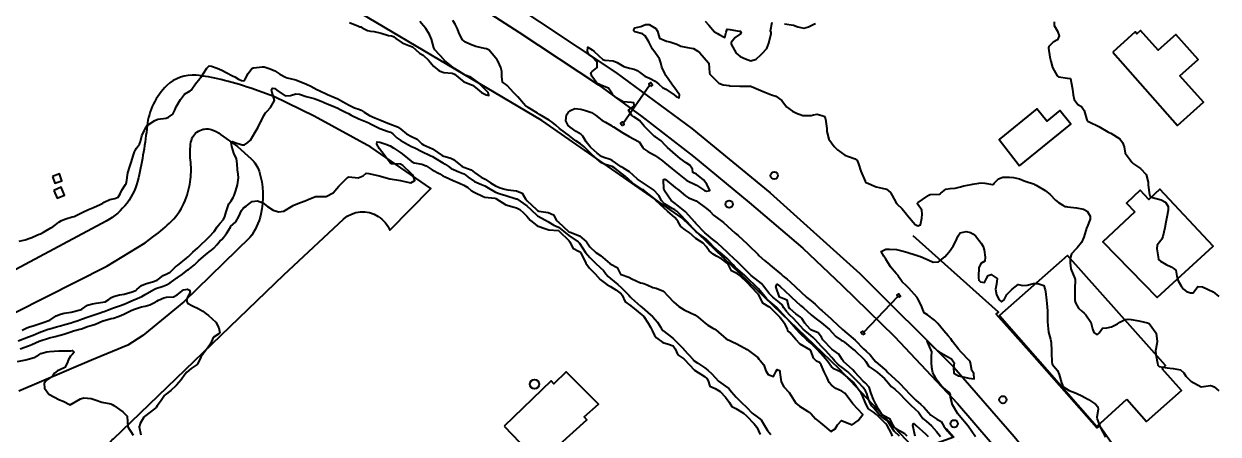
# Model space of a CAD drawing. Header units: metres. Extents: x 307586 to 320046, y 7427249 to 7434250.
# Drawn here: x 314086.2 to 314312.2, y 7432765.8 to 7432843.4 of the extents above; entities that cross this region are included whole.
import ezdxf
from ezdxf.enums import TextEntityAlignment as Align

# ---------------------------------------------------------------- set-up
doc = ezdxf.new("R2010")
doc.units = ezdxf.units.M
doc.header["$MEASUREMENT"] = 0
for name, color, linetype in [('Cotas', 45, 'Continuous'), ('Curvas de Nivel 1m', 11, 'Continuous'), ('Curvas de Nivel 5m', 15, 'Continuous'), ('Divisa', 42, 'FENCELINE2'), ('Edificações', 30, 'Continuous'), ('Linha Férrea', 20, 'Continuous'), ('Portico', 45, 'Continuous'), ('Postes', 20, 'Continuous'), ('Vias Primárias', 230, 'Continuous')]:
    doc.layers.add(name, color=color, linetype=linetype)
doc.styles.add('Style-STANDARD', font='STANDARD.shx')
doc.linetypes.add('FENCELINE2', pattern='A,0.25,-0.1,[132,ltypeshp.shx,S=0.1,R=0,X=-0.1,Y=0],-0.1,1', length=1.45)

msp = doc.modelspace()

# ---------------------------------------------------------------- linework, layer by layer
at = {"layer": 'Curvas de Nivel 1m', "flags": 128}
for points, elevation in [([(314085.29, 7432802.27), (314086.43, 7432802.55), (314087.3, 7432802.83), (314087.7, 7432803), (314088.66, 7432803.39), (314089.09, 7432803.59), (314089.31, 7432803.69), (314089.93, 7432803.99), (314091.32, 7432804.77), (314091.68, 7432804.98), (314092.17, 7432805.34), (314092.81, 7432805.86), (314093.34, 7432806.18), (314094.14, 7432806.52), (314095.35, 7432806.86), (314095.69, 7432806.96), (314096.48, 7432807.29), (314097.36, 7432807.74), (314098.39, 7432808.25), (314099.37, 7432808.66), (314100.64, 7432809.24), (314101.12, 7432809.49), (314101.38, 7432809.64), (314102.46, 7432810.15), (314103.39, 7432810.35), (314104.03, 7432810.57), (314104.43, 7432811.2), (314104.71, 7432811.9), (314105.42, 7432813), (314105.54, 7432813.19), (314105.59, 7432813.35), (314105.85, 7432815.18), (314106.24, 7432816.4), (314106.5, 7432817.17), (314106.95, 7432818.63), (314107.12, 7432819.17), (314107.23, 7432819.43), (314107.5, 7432819.86), (314108.05, 7432820.62), (314108.23, 7432821.15), (314108.51, 7432822.18), (314108.97, 7432823.15), (314109.16, 7432823.53), (314109.55, 7432824.16), (314110.99, 7432825.12), (314111.39, 7432825.29), (314111.57, 7432825.33), (314113.1, 7432825.56), (314113.57, 7432825.7), (314114.38, 7432826.28), (314114.75, 7432827.08), (314114.99, 7432827.68), (314115.61, 7432828.74), (314115.8, 7432829.07), (314116.6, 7432830.09), (314117.64, 7432830.72), (314117.82, 7432830.85), (314117.98, 7432831.04), (314118.68, 7432832.01), (314119.49, 7432833.02), (314119.58, 7432833.11), (314119.66, 7432833.2), (314120.82, 7432835), (314121.25, 7432835.43), (314121.69, 7432835.39), (314122.79, 7432834.98), (314123.68, 7432834.6), (314124.45, 7432834.19), (314125.67, 7432833.56), (314126.09, 7432833.37), (314126.82, 7432832.93), (314127.37, 7432832.64), (314127.66, 7432832.58), (314127.91, 7432832.67), (314128.07, 7432832.92), (314128.61, 7432833.97), (314129.35, 7432834.9), (314129.55, 7432835.04), (314129.69, 7432835.08), (314131.3, 7432835.27), (314131.69, 7432835.22), (314132.79, 7432834.86), (314133.68, 7432834.46), (314134.64, 7432833.87), (314135.67, 7432833.26), (314135.98, 7432833.14), (314137.66, 7432832.8), (314139.65, 7432831.94), (314140.48, 7432831.6), (314141.65, 7432830.97), (314142.05, 7432830.75), (314143.63, 7432830.01), (314144.83, 7432829.51), (314145.62, 7432829.17), (314146.46, 7432828.7), (314147.2, 7432828.28), (314147.61, 7432828.07), (314148.75, 7432827.52), (314149.6, 7432827.23), (314150.01, 7432827.07), (314150.57, 7432826.65), (314151.58, 7432826.05), (314152.59, 7432825.61), (314153.57, 7432825.23), (314155.09, 7432824.59), (314155.56, 7432824.43), (314156.9, 7432823.91), (314157.55, 7432823.44), (314158.59, 7432822.55), (314159.54, 7432822.07), (314160.59, 7432821.58), (314161.52, 7432820.7), (314161.8, 7432820.51), (314163.51, 7432819.73), (314165.33, 7432818.47), (314165.49, 7432818.39), (314166.99, 7432817.95), (314167.49, 7432817.69), (314169.15, 7432816.42), (314169.47, 7432816.28), (314170.82, 7432815.75), (314171.46, 7432815.29), (314172.75, 7432814.38), (314173.45, 7432813.98), (314174.48, 7432813.32), (314175.43, 7432812.71), (314176.34, 7432812.34), (314177.21, 7432812.12), (314177.42, 7432812.06), (314177.76, 7432811.98), (314179.42, 7432811.78), (314180.49, 7432811.36), (314181.1, 7432810.27), (314181.4, 7432809.9), (314183.17, 7432808.25), (314183.37, 7432808.09), (314183.66, 7432807.95), (314185.37, 7432807.69), (314186.4, 7432807.26), (314186.97, 7432806.21), (314187.16, 7432806.01), (314187.35, 7432805.88), (314189.2, 7432804.18), (314189.33, 7432804.06), (314189.56, 7432803.95), (314191.32, 7432803.3), (314192.63, 7432802.14), (314193.29, 7432801.18), (314194.41, 7432800.12), (314195.27, 7432799.54), (314197.09, 7432798.08), (314197.17, 7432798), (314197.25, 7432797.94), (314198.46, 7432797.28), (314199.11, 7432796.06), (314199.23, 7432795.97), (314200.69, 7432795.5), (314201.22, 7432795.16), (314202.84, 7432794.39), (314203.22, 7432794.36), (314203.49, 7432794.29), (314204.1, 7432794), (314205.21, 7432793.54), (314205.81, 7432793.37), (314207.2, 7432792.85), (314208.06, 7432791.95), (314209.17, 7432790.75), (314209.6, 7432790.37), (314210.14, 7432789.93), (314211.15, 7432789.27), (314212.34, 7432788.7), (314213.14, 7432788.32), (314213.77, 7432787.88), (314215.12, 7432786.75), (314215.64, 7432786.39), (314216.56, 7432785.85), (314216.92, 7432785.65), (314217.11, 7432785.52), (314219.09, 7432783.82), (314221.08, 7432782.89), (314223.06, 7432781.77), (314225.05, 7432780.25), (314225.28, 7432779.98), (314225.52, 7432779.74), (314226.22, 7432778.91), (314226.61, 7432777.73), (314227.01, 7432777.08), (314228.03, 7432776.69), (314228.52, 7432777.7), (314228.7, 7432778.03), (314229.02, 7432777.9), (314229.14, 7432777.81), (314229.22, 7432777.7), (314229.26, 7432777.46), (314229.48, 7432775.69), (314230.02, 7432774.72), (314230.97, 7432773.67), (314232.28, 7432771.66), (314232.94, 7432771.08), (314234.45, 7432770.11), (314234.93, 7432769.85), (314235.06, 7432769.76), (314235.17, 7432769.63), (314235.96, 7432768.66), (314236.91, 7432767.95), (314237.32, 7432767.6), (314238.88, 7432766.31), (314239.69, 7432766.76), (314240.13, 7432767.56), (314240.91, 7432768.35), (314242.9, 7432767.53), (314244.08, 7432768.35), (314244.92, 7432769.51), (314243.06, 7432771.53), (314242.95, 7432771.68), (314241.52, 7432773.54), (314240.98, 7432773.9), (314239.82, 7432774.41), (314238.99, 7432775.03), (314238.59, 7432775.58), (314238.18, 7432776.42), (314237.63, 7432777.59), (314237.04, 7432778.87), (314236.77, 7432779.33), (314236.2, 7432779.61), (314235.6, 7432780.17), (314235.07, 7432781.63), (314235.06, 7432781.65), (314235.01, 7432781.69), (314233.08, 7432782.83), (314232.27, 7432783.66), (314231.11, 7432785), (314230.77, 7432785.33), (314230.67, 7432785.68), (314230.26, 7432786.54), (314229.38, 7432787.7), (314229.27, 7432787.82), (314229.15, 7432787.96), (314227.43, 7432789.72), (314227.16, 7432789.89), (314225.99, 7432790.56), (314225.46, 7432791.75), (314225.19, 7432792.21), (314223.69, 7432793.77), (314223.22, 7432794.25), (314221.68, 7432795.79), (314221.24, 7432796.08), (314220.1, 7432796.67), (314219.49, 7432797.82), (314219.26, 7432798.14), (314218.17, 7432798.93), (314217.28, 7432799.46), (314216.62, 7432799.85), (314215.89, 7432800.46), (314215.3, 7432801.25), (314214.7, 7432801.88), (314213.32, 7432802.8), (314212.06, 7432803.9), (314211.34, 7432804.45), (314210.47, 7432805.05), (314210.01, 7432805.93), (314209.76, 7432806.33), (314209.36, 7432806.73), (314208.01, 7432807.95), (314207.38, 7432808.47), (314205.78, 7432809.98), (314205.61, 7432810.2), (314205.41, 7432810.43), (314203.61, 7432811.82), (314203.42, 7432811.96), (314203.34, 7432812.01), (314201.44, 7432813.23), (314200.53, 7432814.04), (314199.97, 7432814.57), (314199.46, 7432814.96), (314198.02, 7432816.07), (314197.48, 7432816.39), (314196.17, 7432816.79), (314195.48, 7432817.11), (314194.28, 7432818.12), (314193.5, 7432818.86), (314192.19, 7432820.14), (314191.53, 7432820.69), (314190.61, 7432821.24), (314189.54, 7432822.08), (314189.43, 7432822.18), (314187.56, 7432823.58), (314186.84, 7432824.21), (314186.17, 7432824.81), (314185.58, 7432825.18), (314183.74, 7432826.25), (314183.59, 7432826.34), (314183.36, 7432826.49), (314181.61, 7432827.54), (314181.17, 7432827.83), (314180.72, 7432828.28), (314179.63, 7432829.55), (314178.93, 7432830.31), (314177.66, 7432831.7), (314177.3, 7432831.96), (314176.76, 7432832.33), (314176.61, 7432833.4), (314176.6, 7432834.34), (314176.45, 7432835.09), (314175.89, 7432836.35), (314175.82, 7432836.46), (314175.72, 7432836.59), (314174.21, 7432838.37), (314173.74, 7432838.65), (314173.37, 7432838.74), (314171.74, 7432839.08), (314170.71, 7432839.45), (314169.76, 7432839.92), (314169.14, 7432840.43), (314168.5, 7432841.71), (314168.22, 7432842.44), (314167.79, 7432843.31), (314167.34, 7432843.99)], 727), ([(314147.79, 7432843.62), (314149.49, 7432842.96), (314149.78, 7432842.84), (314149.92, 7432842.8), (314150.19, 7432842.65), (314151.23, 7432842.09), (314151.78, 7432842.01), (314152.45, 7432841.95), (314153.77, 7432841.59), (314155.19, 7432841.17), (314155.77, 7432841.08), (314156.14, 7432840.96), (314156.57, 7432840.58), (314157.75, 7432839.76), (314159.01, 7432839.28), (314159.74, 7432839.01), (314160.27, 7432838.53), (314161.03, 7432837.83), (314161.72, 7432837.42), (314162.75, 7432836.5), (314163.7, 7432835.36), (314164.78, 7432834.48), (314165.68, 7432834.19), (314167.25, 7432834.02), (314167.68, 7432833.86), (314169.41, 7432832.42), (314169.66, 7432832.32), (314171.06, 7432831.8), (314171.65, 7432831.35), (314172.76, 7432830.38), (314173.64, 7432829.92), (314174.17, 7432829.83), (314174.04, 7432830.37), (314173.65, 7432830.8), (314172, 7432832.39), (314171.67, 7432832.68), (314170.77, 7432833.31), (314169.68, 7432833.66), (314168.48, 7432834.43), (314167.69, 7432834.96), (314165.78, 7432836.47), (314165.75, 7432836.5), (314165.71, 7432836.54), (314163.93, 7432838.49), (314163.74, 7432838.83), (314163.31, 7432840.49), (314162.94, 7432841.33), (314162.23, 7432842.51), (314161.79, 7432843.02), (314161.12, 7432843.84)], 726), ([(314250.54, 7432765.43), (314250.31, 7432766.01), (314249.52, 7432767.45), (314249.26, 7432767.81), (314248.91, 7432768.12), (314247.5, 7432769.47), (314246.93, 7432769.95), (314245.99, 7432770.55), (314245.49, 7432771.5), (314244.96, 7432772.91), (314244.61, 7432773.51), (314243.76, 7432774.75), (314243.17, 7432775.53), (314243, 7432775.71), (314241.73, 7432776.82), (314241.02, 7432777.39), (314240.69, 7432777.56), (314239.55, 7432778.09), (314239.03, 7432778.53), (314238.24, 7432779.59), (314237.06, 7432780.98), (314236.75, 7432781.3), (314236.47, 7432781.61), (314235.08, 7432782.98), (314234.35, 7432783.64), (314233.1, 7432784.82), (314232.31, 7432785.66), (314231.13, 7432787.02), (314230.55, 7432787.68), (314229.88, 7432788.42), (314229.16, 7432789.19), (314228.66, 7432789.71), (314227.18, 7432790.99), (314226.79, 7432791.34), (314226.49, 7432791.73), (314225.21, 7432793.26), (314224.71, 7432793.76), (314223.23, 7432795.18), (314222.62, 7432795.78), (314221.24, 7432796.97), (314220.79, 7432797.34), (314220.39, 7432797.8), (314219.27, 7432798.99), (314218.31, 7432799.83), (314217.29, 7432800.67), (314216.66, 7432801.22), (314216.11, 7432801.86), (314215.31, 7432802.63), (314213.59, 7432803.89), (314213.34, 7432804.11), (314211.7, 7432805.91), (314211.36, 7432806.28), (314210.55, 7432807.1), (314209.72, 7432807.93), (314209.38, 7432808.2), (314208.87, 7432808.45), (314207.39, 7432809.31), (314206.82, 7432809.97), (314206.34, 7432810.9), (314205.42, 7432811.92), (314205.32, 7432811.99), (314203.44, 7432813.23), (314202.32, 7432814.02), (314201.46, 7432814.79), (314200.79, 7432815.37), (314199.68, 7432816.06), (314199.56, 7432816.14), (314199.47, 7432816.18), (314199.19, 7432816.35), (314197.49, 7432817.51), (314197.1, 7432817.69), (314195.91, 7432818.1), (314195.5, 7432818.32), (314194.69, 7432818.93), (314193.52, 7432819.95), (314193.34, 7432820.13), (314192.61, 7432821.06), (314191.96, 7432822.15), (314191.55, 7432822.53), (314190.7, 7432823.02), (314189.57, 7432823.82), (314189.2, 7432824.18), (314188.71, 7432825.06), (314188.88, 7432826.19), (314189.18, 7432826.6), (314189.6, 7432826.98), (314190.42, 7432827.36), (314191.6, 7432827.25), (314192.44, 7432826.99), (314193.6, 7432826.59), (314194.37, 7432826.12), (314195.58, 7432825.15), (314196.24, 7432824.76), (314197.42, 7432824.08), (314197.57, 7432823.99), (314197.76, 7432823.88), (314199.55, 7432822.79), (314200.7, 7432822.05), (314201.54, 7432821.66), (314202.59, 7432821.08), (314203.28, 7432820.01), (314203.52, 7432819.74), (314204.26, 7432819.25), (314205.5, 7432818.52), (314206.31, 7432817.98), (314207.01, 7432817.49), (314207.48, 7432817.12), (314208.86, 7432815.95), (314209.47, 7432815.45), (314211.37, 7432813.92), (314211.45, 7432813.85), (314211.61, 7432813.76), (314213.44, 7432812.89), (314214.99, 7432811.87), (314215.42, 7432811.72), (314216, 7432811.86), (314215.44, 7432813.03), (314214.78, 7432813.88), (314213.46, 7432814.95), (314212.8, 7432815.24), (314212.7, 7432815.9), (314212.21, 7432816.63), (314211.48, 7432817.11), (314210.38, 7432817.93), (314209.5, 7432818.66), (314207.95, 7432819.96), (314207.53, 7432820.43), (314206.81, 7432821.25), (314205.71, 7432821.99), (314205.54, 7432822.1), (314203.57, 7432824.01), (314202.66, 7432825.1), (314201.59, 7432825.8), (314201.25, 7432826.04), (314200.62, 7432827.03), (314201.61, 7432827.82), (314201.69, 7432828.04), (314201.62, 7432828.43), (314201.17, 7432828.5), (314199.62, 7432828.6), (314198.36, 7432829.34), (314197.64, 7432829.98), (314197.57, 7432830.08), (314196.79, 7432831.23), (314195.66, 7432831.66), (314194.64, 7432832.12), (314193.68, 7432833.46), (314193.49, 7432834.13), (314193.7, 7432834.38), (314194.68, 7432835.15), (314194.69, 7432836.12), (314193.72, 7432837.15), (314193.13, 7432837.54), (314192.85, 7432838.14), (314192.89, 7432838.99), (314193.74, 7432838.45), (314194.12, 7432838.13), (314195.72, 7432836.62), (314196.09, 7432836.48), (314197.72, 7432836.38), (314198.45, 7432836.07), (314199.71, 7432835.3), (314200.76, 7432834.99), (314201.7, 7432834.79), (314202.25, 7432834.58), (314202.96, 7432834.02), (314203.69, 7432833.51), (314204.59, 7432833.09), (314205.67, 7432832.54), (314206.32, 7432831.98), (314207.03, 7432831.35), (314207.65, 7432831), (314209.23, 7432829.94), (314209.64, 7432829.63), (314210.17, 7432829.4), (314210.28, 7432829.93), (314209.65, 7432830.75), (314208.78, 7432831.95), (314207.69, 7432833.62), (314207.47, 7432833.96), (314206.9, 7432835.16), (314206.69, 7432835.98), (314206.47, 7432836.73), (314205.73, 7432837.85), (314205.61, 7432837.99), (314205.13, 7432838.6), (314204.46, 7432840), (314203.77, 7432841.11), (314203.24, 7432841.48), (314201.78, 7432841.86), (314201.61, 7432842.04), (314201.59, 7432842.24), (314201.79, 7432842.62), (314202.96, 7432842.85), (314203.8, 7432843.27), (314204.54, 7432843.26), (314205.79, 7432842.48), (314206.09, 7432841.99), (314206.46, 7432840.67), (314207.76, 7432840.07), (314208.42, 7432839.95), (314209.76, 7432839.51), (314210.52, 7432839.17), (314211.75, 7432838.87), (314212.92, 7432838.73), (314213.74, 7432838.21), (314214.09, 7432837.89), (314215.71, 7432836.03), (314215.78, 7432835.94), (314215.82, 7432835.87), (314215.92, 7432834.09), (314216.01, 7432833.87), (314217.67, 7432832.17), (314218.52, 7432831.83), (314219.66, 7432831.7), (314219.8, 7432831.68), (314221.66, 7432831.56), (314223.51, 7432831.62), (314223.66, 7432831.62), (314223.89, 7432831.53), (314225.65, 7432830.76), (314226.38, 7432830.47), (314227.65, 7432829.98), (314228.45, 7432829.71), (314229.63, 7432828.85), (314230.48, 7432827.69), (314231.6, 7432826.88), (314232.41, 7432826.48), (314233.6, 7432826.02), (314235.18, 7432826.05), (314235.6, 7432826.17), (314236.27, 7432826.29), (314237.6, 7432825.89), (314237.79, 7432825.6), (314237.85, 7432825.34), (314238.1, 7432823.59), (314238.14, 7432823.01), (314238.48, 7432821.59), (314239.53, 7432820.18), (314240.17, 7432819.57), (314241.51, 7432818.55), (314242.22, 7432818.26), (314243.51, 7432817.83), (314243.86, 7432817.53), (314244.11, 7432816.91), (314244.59, 7432815.52), (314245.36, 7432813.6), (314245.41, 7432813.51), (314245.45, 7432813.46), (314245.56, 7432813.4), (314247.44, 7432812.57), (314248.58, 7432812.32), (314249.43, 7432812.1), (314250.15, 7432811.45), (314251.2, 7432809.65), (314251.31, 7432809.44), (314251.4, 7432809.34), (314252.39, 7432808.42), (314253.2, 7432807.41), (314253.38, 7432807.16), (314254.84, 7432805.4), (314255.35, 7432805.2), (314255.83, 7432805.38), (314256.13, 7432806.62), (314256.19, 7432807.38), (314256.13, 7432808.12), (314255.4, 7432809.16), (314255.29, 7432809.39), (314255.3, 7432809.49), (314255.4, 7432809.6), (314256.21, 7432810.18), (314257.42, 7432811), (314257.7, 7432811.08), (314259.42, 7432811.14), (314259.56, 7432811.2), (314259.7, 7432811.34), (314260.65, 7432812.11), (314261.44, 7432812.24), (314262.41, 7432812.33), (314263.44, 7432812.57), (314264.02, 7432812.71), (314265.45, 7432813), (314265.68, 7432813.03), (314266.91, 7432813.25), (314267.45, 7432813.29), (314268.04, 7432813.23), (314269.45, 7432812.99), (314269.64, 7432813.03), (314269.8, 7432813.22), (314270.59, 7432814.08), (314271.46, 7432814.38), (314272.68, 7432814.4), (314273.46, 7432814.32), (314274.58, 7432814.04), (314275.46, 7432813.71), (314275.87, 7432813.56), (314277.21, 7432813.12), (314277.45, 7432813.01), (314277.72, 7432812.85), (314279.43, 7432811.87), (314280.38, 7432811.09), (314281.41, 7432810.06), (314281.94, 7432809.6), (314282.76, 7432809.06), (314283.2, 7432808.85), (314283.4, 7432808.81), (314283.66, 7432808.79), (314285.4, 7432808.57), (314286.71, 7432808.33), (314287.39, 7432807.93), (314287.97, 7432806.99), (314287.96, 7432806.41), (314287.39, 7432805), (314287.38, 7432804.97), (314287.35, 7432804.91), (314286.78, 7432803.01), (314286.3, 7432802.03), (314285.51, 7432801.03), (314285.3, 7432800.84), (314284.42, 7432799.91), (314284.16, 7432799.04), (314284.16, 7432798.16), (314284.29, 7432797.04), (314285.05, 7432795.22), (314285.11, 7432795.03), (314285.07, 7432793.18), (314285.06, 7432793.03), (314285.03, 7432791.18), (314285.05, 7432791.03), (314285.18, 7432790.61), (314285.75, 7432789.6), (314286.36, 7432789.01), (314286.83, 7432788.67), (314287.16, 7432788.36), (314288.06, 7432786.99), (314288.4, 7432785.71), (314288.65, 7432784.98), (314289.11, 7432784.7), (314289.38, 7432784.71), (314289.63, 7432784.97), (314290.28, 7432785.81), (314291.13, 7432785.89), (314292.01, 7432786.07), (314293.14, 7432786.66), (314293.31, 7432786.75), (314293.56, 7432786.93), (314294.6, 7432787.47), (314295.15, 7432787.54), (314295.71, 7432787.46), (314297.15, 7432787.22), (314298.79, 7432786.86), (314299.14, 7432786.71), (314300.42, 7432784.85), (314300.64, 7432783.31), (314300.58, 7432782.85), (314300.35, 7432781.57), (314300.36, 7432780.85), (314300.7, 7432779.19), (314300.79, 7432778.84), (314301.04, 7432778.56), (314302.55, 7432778.32), (314303.04, 7432778.26), (314303.67, 7432778.17), (314305.03, 7432777.93), (314305.65, 7432777.41), (314306.08, 7432776.77), (314307.01, 7432775.79), (314308.99, 7432774.74), (314310.72, 7432775), (314311, 7432774.91), (314311.43, 7432774.71), (314312.28, 7432774)], 728), ([(314215.12, 7432843.88), (314215.8, 7432843.14), (314216.9, 7432841.85), (314217.47, 7432841.53), (314217.78, 7432841.35), (314218.83, 7432840.77), (314219.11, 7432841.83), (314219.28, 7432842.34), (314219.79, 7432842.29), (314221.57, 7432842.02), (314221.79, 7432841.97), (314221.94, 7432841.8), (314221.78, 7432841.47), (314220.77, 7432840.81), (314220, 7432839.82), (314220.04, 7432839.54), (314220.95, 7432837.81), (314221.73, 7432837.23), (314222.72, 7432836.78), (314223.72, 7432836.39), (314224.77, 7432836.71), (314225.73, 7432837.58), (314225.92, 7432837.75), (314226.76, 7432838.72), (314227.16, 7432839.73), (314227.58, 7432841.52), (314227.57, 7432841.72), (314227.46, 7432842.06), (314227.81, 7432843.72)], 727), ([(314230.11, 7432843.39), (314231.8, 7432843.11), (314232.63, 7432842.84), (314233.8, 7432842.57), (314234.66, 7432842.78), (314235.81, 7432843.35), (314235.99, 7432843.44)], 727), ([(314281.13, 7432843.78), (314281.12, 7432843.09), (314281.8, 7432841.97), (314282.07, 7432841.08), (314281.78, 7432840.38), (314280.97, 7432839.89), (314280.11, 7432839.1), (314280.06, 7432838.8), (314280.33, 7432837.09), (314280.51, 7432836.31), (314280.83, 7432835.09), (314281.7, 7432833.52), (314281.97, 7432833.35), (314283.69, 7432833.13), (314284.22, 7432833.04), (314284.36, 7432832.36), (314284.64, 7432831.04), (314284.76, 7432829.93), (314284.95, 7432829.04), (314285.63, 7432828.12), (314286.33, 7432827.72), (314286.8, 7432827.01), (314287.35, 7432825.25), (314287.46, 7432825), (314287.51, 7432824.92), (314287.59, 7432824.88), (314287.77, 7432824.82), (314289.58, 7432823.95), (314291.32, 7432822.96), (314291.57, 7432822.82), (314291.84, 7432822.69), (314293.55, 7432821.65), (314294.07, 7432820.92), (314294.37, 7432820.09), (314294.56, 7432818.92), (314295.51, 7432817.63), (314295.82, 7432817.22), (314296.17, 7432816.9), (314297.49, 7432816.02), (314298.53, 7432814.87), (314298.9, 7432813.43), (314298.93, 7432812.87), (314299.21, 7432811.07), (314299.28, 7432810.86), (314299.42, 7432810.69), (314299.76, 7432810.52), (314301.42, 7432810.07), (314302.24, 7432809.66), (314302.73, 7432808.82), (314302.73, 7432808.15), (314302.47, 7432806.82), (314302.29, 7432805.9), (314302.08, 7432804.83), (314301.69, 7432803.19), (314301.58, 7432802.84), (314301.51, 7432802.66), (314301.33, 7432802.4), (314300.66, 7432801.5), (314300.57, 7432800.85), (314300.8, 7432799.33), (314300.91, 7432798.84), (314301.28, 7432798.48), (314302.34, 7432797.89), (314303.27, 7432797.4), (314303.65, 7432797.19), (314304.14, 7432796.8), (314304.36, 7432795.68), (314304.59, 7432794.8), (314305.22, 7432793.7), (314305.64, 7432793.21), (314306.16, 7432792.78), (314306.94, 7432792.49), (314307.21, 7432792.48), (314307.46, 7432792.5), (314307.66, 7432792.76), (314308.3, 7432793.68), (314309.22, 7432793.64), (314311.21, 7432792.72), (314312.3, 7432791.8)], 727), ([(314085.86, 7432785.42), (314086.65, 7432785.85), (314087.09, 7432786.02), (314088.12, 7432786.36), (314089.1, 7432786.66), (314089.65, 7432786.83), (314091.11, 7432787.35), (314092.31, 7432788.15), (314093.12, 7432788.47), (314093.81, 7432788.64), (314095.13, 7432788.88), (314096.82, 7432789.28), (314097.04, 7432789.37), (314097.14, 7432789.45), (314098.24, 7432790.18), (314099.15, 7432790.44), (314099.85, 7432790.55), (314101.16, 7432790.73), (314101.56, 7432790.83), (314102.29, 7432791.22), (314102.76, 7432791.62), (314103.17, 7432791.82), (314104.27, 7432792.1), (314105.17, 7432792.25), (314106.7, 7432792.69), (314107.18, 7432792.89), (314107.36, 7432792.98), (314107.59, 7432793.16), (314108.42, 7432793.92), (314109.19, 7432794.19), (314110.73, 7432794.64), (314111.2, 7432794.84), (314111.39, 7432794.92), (314111.68, 7432795.11), (314112.53, 7432795.78), (314113.22, 7432796.08), (314113.87, 7432796.43), (314114.57, 7432797.08), (314114.88, 7432797.43), (314115.24, 7432797.69), (314116.97, 7432799.04), (314117.11, 7432799.18), (314117.26, 7432799.33), (314118.13, 7432800.17), (314119.09, 7432801.02), (314119.19, 7432801.11), (314119.28, 7432801.2), (314121.11, 7432802.99), (314121.3, 7432803.19), (314122.17, 7432804.13), (314122.77, 7432804.98), (314123, 7432805.3), (314123.33, 7432805.66), (314123.94, 7432806.37), (314124.22, 7432806.96), (314124.5, 7432807.82), (314124.85, 7432808.96), (314124.99, 7432809.34), (314125.39, 7432809.9), (314125.82, 7432810.52), (314126.01, 7432810.94), (314126.3, 7432811.83), (314126.59, 7432812.93), (314126.78, 7432814.27), (314126.74, 7432814.93), (314126.59, 7432815.79), (314126.53, 7432816.93), (314126.42, 7432817.87), (314125.95, 7432818.94), (314125.51, 7432820.15), (314125.39, 7432820.95), (314125.43, 7432821.05), (314125.52, 7432821.09), (314125.68, 7432821.1), (314126.14, 7432820.94), (314127.52, 7432820.52), (314127.91, 7432820.52), (314128.6, 7432820.91), (314129.06, 7432821.38), (314129.53, 7432822.11), (314129.97, 7432822.89), (314130.5, 7432823.84), (314131.05, 7432824.88), (314131.2, 7432825.24), (314131.58, 7432826.04), (314131.91, 7432826.55), (314132.21, 7432826.86), (314132.88, 7432827.57), (314133.61, 7432828.85), (314133.04, 7432830.86), (314133.26, 7432831.24), (314133.65, 7432831.14), (314134.03, 7432830.85), (314135.63, 7432829.74), (314136.64, 7432829.8), (314137.63, 7432830.16), (314138.35, 7432830.08), (314139.63, 7432829.66), (314141.12, 7432829.25), (314141.62, 7432829.09), (314142.42, 7432828.74), (314143.61, 7432828.25), (314144.38, 7432827.95), (314145.6, 7432827.41), (314146.07, 7432827.18), (314147.04, 7432826.69), (314147.59, 7432826.4), (314148.15, 7432826.11), (314149.57, 7432825.42), (314151.44, 7432824.63), (314151.53, 7432824.6), (314151.56, 7432824.58), (314151.64, 7432824.55), (314153.55, 7432823.59), (314155.13, 7432823.01), (314155.55, 7432822.89), (314155.75, 7432822.79), (314155.98, 7432822.58), (314156.78, 7432821.81), (314157.53, 7432821.31), (314158.87, 7432820.55), (314159.52, 7432820.21), (314160.14, 7432819.91), (314161.5, 7432819.24), (314163.07, 7432818.49), (314163.49, 7432818.28), (314164, 7432817.97), (314165.48, 7432817.08), (314165.88, 7432816.87), (314166.46, 7432816.46), (314167.02, 7432816), (314167.47, 7432815.8), (314168.47, 7432815.42), (314169.46, 7432815), (314169.83, 7432814.79), (314170.27, 7432814.41), (314171.44, 7432813.58), (314172.81, 7432813), (314173.43, 7432812.74), (314174.02, 7432812.36), (314175.41, 7432811.55), (314176.3, 7432811.22), (314177.41, 7432810.89), (314179.35, 7432810.3), (314179.4, 7432810.28), (314179.44, 7432810.26), (314181.38, 7432808.95), (314182.13, 7432808.26), (314183.36, 7432807.07), (314184.88, 7432806.23), (314185.35, 7432805.98), (314186.46, 7432805.33), (314187.34, 7432804.92), (314188.33, 7432804.19), (314189.32, 7432803.34), (314191.06, 7432802.15), (314191.2, 7432802.05), (314191.3, 7432801.92), (314192.49, 7432800.14), (314193.27, 7432799.16), (314194.33, 7432798.12), (314195.24, 7432797.32), (314195.87, 7432796.73), (314196.32, 7432796.09), (314196.73, 7432795.59), (314197.22, 7432795.2), (314198.61, 7432794.07), (314199.21, 7432793.54), (314200.69, 7432792.04), (314200.92, 7432791.77), (314201.18, 7432791.51), (314202.85, 7432790.01), (314203.16, 7432789.73), (314204.78, 7432788.35), (314205.13, 7432788.06), (314205.21, 7432787.99), (314206.1, 7432786.96), (314206.7, 7432785.97), (314206.85, 7432785.7), (314207.11, 7432785.41), (314208.97, 7432783.94), (314209.09, 7432783.83), (314210.98, 7432781.91), (314211.02, 7432781.87), (314211.06, 7432781.81), (314212.81, 7432779.89), (314213.04, 7432779.67), (314213.7, 7432779.22), (314215.02, 7432778.34), (314215.62, 7432777.86), (314216.34, 7432777.18), (314217, 7432776.49), (314217.66, 7432775.83), (314218.98, 7432774.85), (314219.58, 7432774.41), (314220.08, 7432773.8), (314220.96, 7432772.79), (314222, 7432771.78), (314222.93, 7432770.87), (314224.01, 7432769.76), (314224.92, 7432769.04), (314225.68, 7432768.5), (314226.16, 7432767.73), (314226.88, 7432766.5), (314227.53, 7432765.71)], 728), ([(314085.11, 7432783.43), (314087.07, 7432784.19), (314087.93, 7432784.53), (314089.08, 7432784.99), (314090.08, 7432785.37), (314090.81, 7432785.64), (314091.09, 7432785.73), (314092.37, 7432786.06), (314093.1, 7432786.27), (314093.92, 7432786.5), (314095.11, 7432786.83), (314095.47, 7432786.94), (314096.46, 7432787.29), (314097.12, 7432787.53), (314098.38, 7432788), (314099.12, 7432788.25), (314100.62, 7432788.73), (314101.13, 7432788.89), (314101.39, 7432788.97), (314102.03, 7432789.22), (314102.82, 7432789.53), (314103.14, 7432789.65), (314104.3, 7432790.05), (314105.15, 7432790.34), (314105.75, 7432790.59), (314106.99, 7432791.16), (314107.16, 7432791.24), (314108.49, 7432791.82), (314109.17, 7432792.19), (314110.76, 7432793.12), (314111.18, 7432793.3), (314112.53, 7432793.76), (314113.19, 7432794.02), (314113.89, 7432794.39), (314114.81, 7432795.07), (314115.03, 7432795.25), (314115.21, 7432795.37), (314116.21, 7432796.06), (314117.23, 7432796.83), (314117.35, 7432796.92), (314117.51, 7432797.04), (314118.46, 7432797.81), (314119.25, 7432798.57), (314119.74, 7432799.01), (314120.57, 7432799.69), (314121.27, 7432800.25), (314121.7, 7432800.56), (314122.13, 7432800.98), (314122.68, 7432801.59), (314123.3, 7432802.25), (314123.65, 7432802.62), (314123.94, 7432802.96), (314124.53, 7432803.74), (314125.26, 7432804.95), (314125.28, 7432804.99), (314125.32, 7432805.05), (314126.31, 7432805.96), (314126.86, 7432806.93), (314127.36, 7432808.09), (314127.72, 7432808.57), (314128.23, 7432808.91), (314128.88, 7432809.4), (314129.39, 7432809.77), (314130.39, 7432809.89), (314131.38, 7432809.53), (314132.32, 7432808.86), (314133.37, 7432808.13), (314134.4, 7432807.8), (314135.36, 7432807.97), (314136.81, 7432808.81), (314137.14, 7432809.04), (314137.38, 7432809.16), (314138.56, 7432809.61), (314139.39, 7432809.92), (314140.01, 7432810.15), (314141.4, 7432810.75), (314143.4, 7432810.73), (314144.72, 7432811.4), (314145.42, 7432812.21), (314145.78, 7432812.7), (314147.44, 7432814.33), (314147.7, 7432814.42), (314149.44, 7432814.27), (314150.38, 7432814.65), (314150.98, 7432815.11), (314151.45, 7432815.1), (314153.44, 7432814.61), (314155.44, 7432814.07), (314156.72, 7432813.85), (314157.43, 7432813.72), (314158.52, 7432813.47), (314159.43, 7432813.34), (314160.19, 7432813.78), (314159.93, 7432814.53), (314159.73, 7432814.81), (314159.46, 7432815.05), (314157.88, 7432816.56), (314157.48, 7432816.82), (314155.82, 7432816.93), (314155.48, 7432817.12), (314154.34, 7432818.6), (314153.51, 7432819.74), (314152.97, 7432820.62), (314153.07, 7432821.08), (314153.53, 7432820.98), (314154.68, 7432820.6), (314155.52, 7432820.32), (314156.21, 7432819.88), (314157.5, 7432818.96), (314158.07, 7432818.55), (314159.48, 7432817.38), (314160.05, 7432817.1), (314161.48, 7432816.81), (314162.32, 7432816.5), (314163.47, 7432815.79), (314164.92, 7432815.01), (314165.45, 7432814.66), (314165.58, 7432814.59), (314165.91, 7432814.46), (314167.44, 7432813.73), (314168.6, 7432813.27), (314169.43, 7432812.88), (314170.17, 7432812.41), (314170.85, 7432811.83), (314171.41, 7432811.52), (314173.08, 7432810.7), (314173.41, 7432810.6), (314175.33, 7432810.43), (314175.4, 7432810.4), (314175.44, 7432810.38), (314175.51, 7432810.35), (314177.39, 7432809.13), (314178.98, 7432808.7), (314179.38, 7432808.6), (314180.03, 7432808.29), (314180.72, 7432807.63), (314181.36, 7432807), (314182.01, 7432806.26), (314183.34, 7432805.17), (314184.93, 7432804.64), (314185.34, 7432804.49), (314185.55, 7432804.44), (314187.33, 7432804.28), (314187.48, 7432804.2), (314189.31, 7432802.43), (314189.49, 7432802.18), (314190.09, 7432800.96), (314191.28, 7432800.33), (314191.49, 7432800.15), (314191.85, 7432799.56), (314192.54, 7432798.14), (314193.24, 7432797.2), (314194.26, 7432796.12), (314195.22, 7432795.06), (314195.73, 7432794.62), (314196.53, 7432794.09), (314197.21, 7432793.69), (314198.2, 7432793.07), (314199.19, 7432792.34), (314199.38, 7432792.06), (314199.95, 7432790.83), (314201.02, 7432790.03), (314201.16, 7432789.97), (314201.38, 7432789.8), (314203.14, 7432788.37), (314203.5, 7432788.01), (314204.33, 7432786.79), (314204.76, 7432785.99), (314205.11, 7432785.29), (314205.55, 7432784.44), (314205.89, 7432783.98), (314207.08, 7432783.1), (314208.19, 7432782.83), (314209.07, 7432782.46), (314209.46, 7432781.93), (314209.91, 7432780.78), (314211.04, 7432780.01), (314211.19, 7432779.91), (314213.01, 7432777.96), (314213.09, 7432777.89), (314215, 7432776.66), (314215.44, 7432776.3), (314215.66, 7432775.86), (314215.98, 7432774.85), (314216.98, 7432774.41), (314217.95, 7432773.83), (314218.96, 7432772.77), (314219.64, 7432771.81), (314220.17, 7432771.04), (314220.93, 7432770.64), (314222.34, 7432769.78), (314222.92, 7432769.25), (314224.35, 7432767.76), (314224.89, 7432767.08), (314225.5, 7432765.74)], 729), ([(314251.9, 7432765.42), (314250.89, 7432766.34), (314250.18, 7432767.44), (314249.69, 7432768.22), (314248.92, 7432768.74), (314248.06, 7432769.47), (314246.94, 7432770.75), (314246.57, 7432771.12), (314246.37, 7432771.49), (314246.04, 7432772.41), (314245.67, 7432773.5), (314245.47, 7432774), (314244.98, 7432774.58), (314244.09, 7432775.52), (314243.01, 7432776.67), (314242.1, 7432777.54), (314241.03, 7432778.41), (314240.36, 7432778.88), (314239.67, 7432779.57), (314239.39, 7432779.92), (314239.05, 7432780.28), (314237.88, 7432781.59), (314237.08, 7432782.44), (314235.97, 7432783.62), (314235.55, 7432784.07), (314235.1, 7432784.42), (314233.65, 7432785.64), (314233.12, 7432786.2), (314231.8, 7432787.66), (314231.15, 7432788.31), (314230.47, 7432789), (314230.01, 7432789.69), (314229.7, 7432790.23), (314229.17, 7432790.65), (314227.88, 7432791.71), (314227.19, 7432792.41), (314226.15, 7432793.74), (314225.76, 7432794.28), (314225.22, 7432794.7), (314223.83, 7432795.76), (314223.24, 7432796.34), (314221.81, 7432797.78), (314221.26, 7432798.3), (314219.65, 7432799.81), (314219.47, 7432800), (314219.29, 7432800.17), (314217.51, 7432801.84), (314217.31, 7432802.02), (314216.55, 7432802.61), (314215.33, 7432803.61), (314215.04, 7432803.87), (314213.35, 7432805.64), (314213.13, 7432805.89), (314211.37, 7432807.83), (314211.33, 7432807.87), (314211.29, 7432807.91), (314209.4, 7432809.42), (314208.65, 7432809.95), (314207.42, 7432811.77), (314207.4, 7432811.93), (314207.38, 7432811.96), (314207.26, 7432812.13), (314207.25, 7432813.96), (314207.45, 7432814.01), (314207.59, 7432813.96), (314209.43, 7432812.45), (314210.12, 7432811.93), (314211.41, 7432810.85), (314211.96, 7432810.46), (314213.4, 7432809.89), (314215.38, 7432808.48), (314216.03, 7432807.86), (314216.69, 7432807.17), (314217.36, 7432806.71), (314218.57, 7432805.83), (314219.35, 7432805.12), (314220.78, 7432803.81), (314221.33, 7432803.33), (314223.04, 7432801.77), (314223.3, 7432801.52), (314225.11, 7432799.75), (314225.28, 7432799.59), (314226.35, 7432798.65), (314227.25, 7432797.86), (314227.41, 7432797.72), (314229.24, 7432796.2), (314229.52, 7432795.98), (314229.89, 7432795.69), (314230.62, 7432795.07), (314231.22, 7432794.56), (314232.19, 7432793.66), (314233.2, 7432792.7), (314234.33, 7432791.64), (314235.18, 7432790.97), (314235.94, 7432790.39), (314236.67, 7432789.61), (314236.91, 7432789.36), (314237.16, 7432789.15), (314238.96, 7432787.58), (314239.14, 7432787.41), (314241.11, 7432785.55), (314243.1, 7432783.89), (314243.47, 7432783.53), (314245.07, 7432781.91), (314245.56, 7432781.5), (314246.35, 7432780.79), (314247.05, 7432779.89), (314247.38, 7432779.48), (314249.03, 7432778.08), (314249.36, 7432777.79), (314249.69, 7432777.45), (314251, 7432776.24), (314251.88, 7432775.42), (314252.98, 7432774.26), (314253.78, 7432773.4), (314254.95, 7432772.19), (314255.92, 7432771.38), (314256.47, 7432770.9), (314256.93, 7432770.39), (314257.82, 7432769.35), (314258.92, 7432768.6), (314259.74, 7432768.16), (314260.28, 7432767.32), (314260.89, 7432766.42), (314261.9, 7432765.3)], 729), ([(314266.23, 7432765.25), (314264.9, 7432767.27), (314263.17, 7432769.29), (314262.93, 7432769.62), (314261.93, 7432771.3), (314261.5, 7432772.76), (314261.51, 7432773.3), (314261.34, 7432773.67), (314260.98, 7432773.92), (314260.21, 7432774.55), (314259.49, 7432775.33), (314259, 7432775.96), (314258.21, 7432777.35), (314257.98, 7432778.41), (314257.94, 7432779.35), (314257.96, 7432780.45), (314257.98, 7432781.35), (314257.09, 7432783.36), (314259.07, 7432781.57), (314259.39, 7432781.34), (314261.05, 7432780.41), (314261.74, 7432780), (314262.22, 7432779.3), (314262.08, 7432778.35), (314262.17, 7432777.3), (314263.02, 7432776.82), (314263.6, 7432776.7), (314265.01, 7432776.37), (314266.02, 7432776.24), (314265.94, 7432777.26), (314265.59, 7432777.82), (314265.31, 7432779.27), (314265.25, 7432779.47), (314265.05, 7432779.69), (314263.57, 7432781.28), (314263.07, 7432781.84), (314261.88, 7432783.31), (314261.57, 7432783.78), (314261.1, 7432784.39), (314260.25, 7432785.33), (314259.13, 7432786.68), (314258.52, 7432787.35), (314257.15, 7432788.32), (314256.52, 7432788.73), (314256.31, 7432789.37), (314255.97, 7432790.18), (314255.32, 7432791.39), (314255.19, 7432791.61), (314253.67, 7432793.41), (314253.22, 7432793.84), (314252.38, 7432794.58), (314251.79, 7432795.43), (314251.6, 7432795.79), (314251.24, 7432796.18), (314250.18, 7432797.45), (314249.28, 7432798.87), (314248.89, 7432799.46), (314248.43, 7432800.33), (314249.3, 7432800.76), (314249.96, 7432800.79), (314251.3, 7432800.69), (314252.32, 7432800.45), (314253.29, 7432800.19), (314255.04, 7432799.64), (314255.28, 7432799.56), (314255.41, 7432799.52), (314255.85, 7432799.38), (314256.84, 7432798.93), (314257.28, 7432798.73), (314258.25, 7432798.33), (314259.27, 7432798.38), (314260.43, 7432799.33), (314260.86, 7432799.75), (314261.29, 7432800.26), (314262.02, 7432801.31), (314262.49, 7432802.13), (314263, 7432803.29), (314263.34, 7432803.83), (314264.49, 7432804.13), (314265.34, 7432803.89), (314265.76, 7432803.68), (314266.23, 7432803.26), (314267.31, 7432801.91), (314267.71, 7432801.24), (314267.87, 7432800.66), (314268.06, 7432799.23), (314268.02, 7432798.49), (314267.27, 7432798.06), (314266.9, 7432797.25), (314266.83, 7432795.66), (314266.81, 7432795.25), (314266.89, 7432794.91), (314267.23, 7432794.61), (314267.98, 7432794.48), (314268.35, 7432795.23), (314268.68, 7432795.78), (314269.24, 7432795.98), (314270.34, 7432795.21), (314270.26, 7432794.17), (314270.03, 7432793.21), (314270.26, 7432792.15), (314270.73, 7432791.2), (314271.18, 7432790.81), (314271.68, 7432791.19), (314272.21, 7432792.17), (314273.21, 7432793.17), (314274.31, 7432794.07), (314275.22, 7432793.88), (314276.03, 7432793.95), (314277.22, 7432794.28), (314278.04, 7432794.29), (314279.22, 7432793.88), (314279.47, 7432793.1), (314279.51, 7432792.79), (314279.72, 7432791.09), (314279.77, 7432790.5), (314279.86, 7432789.09), (314279.87, 7432788.37), (314279.89, 7432787.09), (314279.92, 7432786.3), (314280.08, 7432785.09), (314280.46, 7432783.73), (314280.58, 7432783.09), (314280.62, 7432781.53), (314280.64, 7432781.08), (314280.69, 7432779.44), (314280.78, 7432779.08), (314281.04, 7432778.72), (314281.76, 7432777.8), (314282.06, 7432777.06), (314282.55, 7432775.51), (314282.74, 7432775.05), (314282.82, 7432774.88), (314282.99, 7432774.65), (314283.99, 7432774.03), (314284.98, 7432773.65), (314285.42, 7432773.47), (314286.37, 7432773.01), (314286.97, 7432772.7), (314287.63, 7432772.33), (314288.95, 7432771.47), (314289.38, 7432770.98), (314289.48, 7432770.43), (314289.23, 7432768.98), (314289.27, 7432768.63), (314289.88, 7432766.97), (314290.88, 7432765.23)], 729), ([(314085.01, 7432779.55), (314086.58, 7432779.85), (314087.02, 7432779.96), (314088.12, 7432780.29), (314089.03, 7432780.8), (314089.41, 7432781.01), (314090.53, 7432781.36), (314091.04, 7432781.42), (314092.82, 7432781.55), (314093.05, 7432781.56), (314094.84, 7432781.51), (314095.05, 7432781.55), (314095.37, 7432781.63), (314095.71, 7432781.3), (314095.42, 7432780.92), (314095.03, 7432780.53), (314094.56, 7432779.78), (314094.47, 7432779.32), (314093.97, 7432778.36), (314093, 7432777.92), (314092.55, 7432777.78), (314091.97, 7432777.34), (314091.59, 7432776.74), (314090.98, 7432776.33), (314090.42, 7432775.91), (314090.02, 7432775.36), (314090.07, 7432774.48), (314090.94, 7432773.35), (314092.93, 7432772.3), (314093.6, 7432772), (314094.92, 7432771.3), (314096.93, 7432772.48), (314097.56, 7432772.65), (314098.94, 7432772.5), (314099.88, 7432772.19), (314100.93, 7432771.86), (314102.65, 7432771.49), (314102.92, 7432771.4), (314103.23, 7432771.21), (314104.91, 7432770), (314105.74, 7432769.18), (314105.81, 7432768.1), (314105.89, 7432767.17), (314106.85, 7432765.59)], 731), ([(314254.87, 7432765.39), (314254.38, 7432767.4), (314254.51, 7432767.79), (314254.9, 7432767.5), (314254.97, 7432767.45), (314255.06, 7432767.39), (314256.88, 7432765.8), (314257.29, 7432765.36)], 731)]:
    msp.add_lwpolyline(points, dxfattribs=dict(at, elevation=elevation))
at = {"layer": 'Curvas de Nivel 5m', "elevation": 730, "flags": 128}
for points in [[(314085.52, 7432781.9), (314087.05, 7432782.48), (314087.71, 7432782.74), (314089.06, 7432783.38), (314091.07, 7432783.98), (314092.14, 7432784.27), (314093.07, 7432784.49), (314093.74, 7432784.66), (314095.08, 7432785.13), (314095.58, 7432785.3), (314096.75, 7432785.62), (314097.09, 7432785.73), (314098.22, 7432786.14), (314099.1, 7432786.42), (314099.74, 7432786.61), (314101.11, 7432787.19), (314101.14, 7432787.2), (314101.22, 7432787.23), (314102.71, 7432787.63), (314103.12, 7432787.74), (314104.23, 7432788.09), (314105.13, 7432788.45), (314106.51, 7432789.17), (314106.93, 7432789.37), (314107.14, 7432789.44), (314108.45, 7432789.84), (314109.15, 7432790.01), (314110.05, 7432790.23), (314111.16, 7432790.78), (314111.36, 7432790.91), (314111.69, 7432791.1), (314112.69, 7432791.57), (314113.17, 7432791.66), (314114.48, 7432791.76), (314115.17, 7432792.12), (314116.39, 7432793.05), (314117.18, 7432793.22), (314117.51, 7432793.04), (314117.67, 7432792.54), (314117.17, 7432791.68), (314116.95, 7432791.04), (314117.16, 7432790.56), (314118.12, 7432790.06), (314119.14, 7432789.57), (314120.05, 7432789.01), (314120.68, 7432788.55), (314121.13, 7432788.21), (314122.5, 7432786.98), (314123.1, 7432785.9), (314123.25, 7432784.97), (314123.2, 7432784.85), (314123.08, 7432784.77), (314121.98, 7432784.08), (314121.55, 7432782.99), (314121.39, 7432782.66), (314121.06, 7432782.22), (314120.12, 7432781), (314119.68, 7432780.36), (314119.04, 7432779.02), (314119.01, 7432778.98), (314117.87, 7432778.17), (314117, 7432777.49), (314116.62, 7432777.05), (314115.96, 7432776.07), (314115.09, 7432775.07), (314114.96, 7432774.93), (314114.01, 7432774.02), (314112.94, 7432773.25), (314112.85, 7432773.18), (314112.79, 7432773.09), (314112.05, 7432771.98), (314111.42, 7432771.11), (314111.21, 7432770.82), (314110.91, 7432770.57), (314110.11, 7432769.92), (314109.01, 7432769.14), (314108.89, 7432769.02), (314108.21, 7432767.81), (314108.02, 7432767.15), (314108.31, 7432765.68)], [(314253.3, 7432765.41), (314252.88, 7432765.87), (314251.89, 7432766.41), (314250.9, 7432767.09), (314250.7, 7432767.43), (314250.11, 7432768.64), (314248.92, 7432769.22), (314248.58, 7432769.46), (314247.89, 7432770.51), (314247.43, 7432771.48), (314246.96, 7432772.32), (314246.53, 7432773.49), (314246.15, 7432774.66), (314245.37, 7432775.5), (314245, 7432775.8), (314243.44, 7432777.53), (314243.03, 7432777.94), (314241.28, 7432779.55), (314241.05, 7432779.91), (314240.41, 7432780.91), (314239.53, 7432781.57), (314239.07, 7432781.88), (314237.39, 7432783.6), (314237.1, 7432784.12), (314236.46, 7432784.96), (314235.11, 7432785.53), (314234.95, 7432785.63), (314233.99, 7432786.78), (314233.39, 7432787.65), (314233.15, 7432787.93), (314232.29, 7432788.52), (314231.16, 7432789.48), (314231.06, 7432789.57), (314231.02, 7432789.67), (314230.6, 7432791.11), (314229.18, 7432791.7), (314228.48, 7432793.71), (314228.76, 7432794.17), (314229.21, 7432793.77), (314229.25, 7432793.74), (314229.3, 7432793.7), (314231.19, 7432791.91), (314231.45, 7432791.67), (314233.17, 7432790.14), (314233.73, 7432789.64), (314235.15, 7432788.35), (314235.55, 7432788.02), (314236.11, 7432787.62), (314237.13, 7432786.83), (314238.62, 7432785.58), (314239.11, 7432785.03), (314239.8, 7432784.27), (314240.87, 7432783.55), (314241.09, 7432783.43), (314241.48, 7432783.15), (314243.07, 7432781.88), (314243.46, 7432781.53), (314245.05, 7432780.04), (314245.32, 7432779.78), (314245.49, 7432779.5), (314246.09, 7432778.56), (314247.03, 7432777.97), (314247.74, 7432777.47), (314249.01, 7432776.31), (314249.79, 7432775.45), (314250.33, 7432774.78), (314250.98, 7432774.28), (314251.97, 7432773.42), (314252.96, 7432772.36), (314253.88, 7432771.4), (314254.93, 7432770.44), (314255.49, 7432769.94), (314255.85, 7432769.38), (314256.27, 7432768.72), (314256.91, 7432768.23), (314257.94, 7432767.35), (314258.89, 7432766.29), (314259.66, 7432765.33)]]:
    msp.add_lwpolyline(points, dxfattribs=at)
at = {"layer": 'Divisa'}
for points in [[(314312.91, 7432677.85), (314295, 7432710.61), (314269.8, 7432746.75), (314266.29, 7432749.95), (314262.52, 7432754.77), (314240.45, 7432778.11), (314210.66, 7432806.72), (314184.23, 7432825.1), (314147.01, 7432847.1)], [(314320.02, 7432726.22), (314310.33, 7432740.27), (314309.22, 7432739.47), (314301.71, 7432749.95), (314300.43, 7432752.05), (314289.75, 7432767.33), (314289.23, 7432766.95), (314276.95, 7432780.83), (314270.17, 7432788.45), (314270.64, 7432788.87), (314254.45, 7432803.28)]]:
    msp.add_lwpolyline(points, dxfattribs=at)
at = {"layer": 'Edificações'}
for points in [[(314292.22, 7432838.02), (314304.46, 7432824.17), (314309.4, 7432828.54), (314304.95, 7432833.57), (314308.39, 7432836.61), (314304.19, 7432841.36), (314300.82, 7432838.38), (314297.5, 7432842.13), (314296.8, 7432841.51), (314296.49, 7432841.86)], [(314274.57, 7432816.51), (314284.29, 7432824.39), (314282.22, 7432826.96), (314279.76, 7432824.96), (314277.86, 7432827.31), (314270.71, 7432821.51)], [(314091.58, 7432814.52), (314092.04, 7432813.22), (314093.38, 7432813.69), (314092.92, 7432814.99)], [(314091.84, 7432811.89), (314092.46, 7432810.4), (314093.89, 7432810.99), (314093.27, 7432812.49)], [(314296.41, 7432807.81), (314290.38, 7432802.17), (314300.64, 7432791.61), (314311.25, 7432801.34), (314301.14, 7432812.1), (314299.06, 7432810.14), (314297.39, 7432811.92), (314294.8, 7432809.48)], [(314294.91, 7432772.38), (314298.61, 7432768.2), (314305.25, 7432774.02), (314301.55, 7432778.15), (314302.23, 7432778.77), (314283.68, 7432799.57), (314270.77, 7432788.25), (314289.19, 7432767.22)], [(314177.05, 7432767.32), (314185.89, 7432758.11), (314189.66, 7432761.52), (314187.56, 7432763.85), (314192.72, 7432768.5), (314192.22, 7432769.05), (314194.92, 7432771.48), (314188.83, 7432777.54), (314186.44, 7432775.33), (314185.98, 7432775.88)]]:
    msp.add_lwpolyline(points, close=True, dxfattribs=at)
msp.add_circle((314182.82, 7432775.24), 0.866, dxfattribs=at)
at = {"layer": 'Linha Férrea'}
for points in [[(314168.34, 7432849.24), (314179.87, 7432841.8), (314194.9, 7432831.82), (314203.1, 7432825.84), (314212.92, 7432818.3), (314223.46, 7432809.59), (314233.6, 7432800.94), (314240.99, 7432793.94), (314250.92, 7432784.24), (314262.84, 7432771.6), (314272.49, 7432760.39), (314279.81, 7432751.47), (314286.85, 7432741.76), (314293.84, 7432731.67), (314302.04, 7432719.08), (314309.2, 7432706.72), (314317.02, 7432692.25)], [(314176.46, 7432848.64), (314198.23, 7432834.17), (314212.59, 7432823.59), (314227.42, 7432811.4), (314244.4, 7432796.18), (314262.13, 7432778.44), (314273.59, 7432765.35), (314286.93, 7432749), (314296.12, 7432735.28), (314298.12, 7432732.36), (314307.16, 7432718.73), (314319.54, 7432696.34)]]:
    msp.add_lwpolyline(points, dxfattribs=at)
at = {"layer": 'Portico'}
for points in [[(314199.62, 7432824.62), (314204.59, 7432831.76)], [(314245.14, 7432785.06), (314251.54, 7432791.82)]]:
    msp.add_lwpolyline(points, dxfattribs=at)
for points in [[(314204.75, 7432831.54), (314204.42, 7432831.99), (314204.81, 7432832.27), (314205.14, 7432831.83)], [(314199.39, 7432824.11), (314199.06, 7432824.56), (314199.45, 7432824.84), (314199.78, 7432824.39)], [(314251.7, 7432791.6), (314251.37, 7432792.05), (314251.76, 7432792.33), (314252.09, 7432791.88)], [(314244.91, 7432784.55), (314244.58, 7432784.99), (314244.97, 7432785.28), (314245.3, 7432784.83)]]:
    msp.add_lwpolyline(points, close=True, dxfattribs=at)
at = {"layer": 'Postes'}
for centre in [(314228.18, 7432814.68), (314219.64, 7432809.26), (314271.45, 7432772.3), (314262.21, 7432767.76)]:
    msp.add_circle(centre, 0.694, dxfattribs=at)
at = {"layer": 'Vias Primárias'}
msp.add_lwpolyline([(314121, 7432626.33), (314156.21, 7432659.51), (314179.43, 7432681.93), (314179.63, 7432682.94), (314177.41, 7432685.56), (314130.77, 7432733.21), (314102.88, 7432761.1, -0.454245), (314103.13, 7432764.89), (314135.39, 7432795.89), (314146.66, 7432806.42, -0.347516), (314153.25, 7432806.96, -0.140779), (314155.46, 7432804.36), (314163.22, 7432812.21), (314151.84, 7432820.04), (314141.13, 7432825.9), (314133.51, 7432829.64), (314129.13, 7432831.19, 0.026005), (314123.45, 7432832.86, 0.03505), (314118.8, 7432833.64, 0.218632), (314113.25, 7432831.7, 0.175663), (314109.51, 7432824.09, -0.027012), (314107.88, 7432814.23, -0.215184), (314101.79, 7432806.07), (314044.9, 7432775.68)], format="xyb", dxfattribs=at)
msp.add_lwpolyline([(314121, 7432626.33), (314156.21, 7432659.51), (314179.43, 7432681.93), (314179.63, 7432682.94), (314177.41, 7432685.56), (314130.77, 7432733.21), (314102.88, 7432761.1, -0.454245), (314103.13, 7432764.89), (314135.39, 7432795.89), (314146.66, 7432806.42, -0.347516), (314153.25, 7432806.96, -0.140779), (314155.46, 7432804.36), (314163.22, 7432812.21), (314151.84, 7432820.04), (314141.13, 7432825.9), (314133.51, 7432829.64), (314129.13, 7432831.19, 0.026005), (314123.45, 7432832.86, 0.03505), (314118.8, 7432833.64, 0.218632), (314113.25, 7432831.7, 0.175663), (314109.51, 7432824.09, -0.027012), (314107.88, 7432814.23, -0.215184), (314101.79, 7432806.07), (314044.9, 7432775.68)], format="xyb", dxfattribs=at)
at = {"layer": 'Vias Primárias', "elevation": 727.71}
msp.add_lwpolyline([(314073.03, 7432783), (314101.9, 7432797.58), (314109.12, 7432801.98), (314110.78, 7432803.21, 0.034509), (314114.12, 7432806.05, 0.107536), (314116.72, 7432809.98, 0.062059), (314117.72, 7432813.99, 0.060643), (314117.72, 7432817.59, -0.073269), (314117.81, 7432821.03, -0.454274), (314121.66, 7432823.37, -0.088574), (314123.42, 7432822.45), (314126.6, 7432820.19), (314129.19, 7432817.85, -0.133783), (314130.7, 7432815.5, -0.132385), (314131.04, 7432807.39, -0.109663), (314128.94, 7432802.94), (314116.47, 7432790.81), (314108.68, 7432784.44), (314105.84, 7432782.6), (314098.97, 7432779.75), (314085.26, 7432773.93)], format="xyb", dxfattribs=at)
msp.add_lwpolyline([(314073.03, 7432783), (314101.9, 7432797.58), (314109.12, 7432801.98), (314110.78, 7432803.21, 0.034509), (314114.12, 7432806.05, 0.107536), (314116.72, 7432809.98, 0.062059), (314117.72, 7432813.99, 0.060643), (314117.72, 7432817.59, -0.073269), (314117.81, 7432821.03, -0.454274), (314121.66, 7432823.37, -0.088574), (314123.42, 7432822.45), (314126.6, 7432820.19), (314129.19, 7432817.85, -0.133783), (314130.7, 7432815.5, -0.132385), (314131.04, 7432807.39, -0.109663), (314128.94, 7432802.94), (314116.47, 7432790.81), (314108.68, 7432784.44), (314105.84, 7432782.6), (314098.97, 7432779.75), (314085.26, 7432773.93)], format="xyb", dxfattribs=at)

# ---------------------------------------------------------------- texts
at = {"layer": 'Cotas', "style": 'Style-STANDARD'}
msp.add_text('730', height=4, rotation=311.2253, dxfattribs=at).set_placement((314261.99, 7432762.37, 730), align=Align.MIDDLE_CENTER)

doc.saveas('drawing.dxf')
